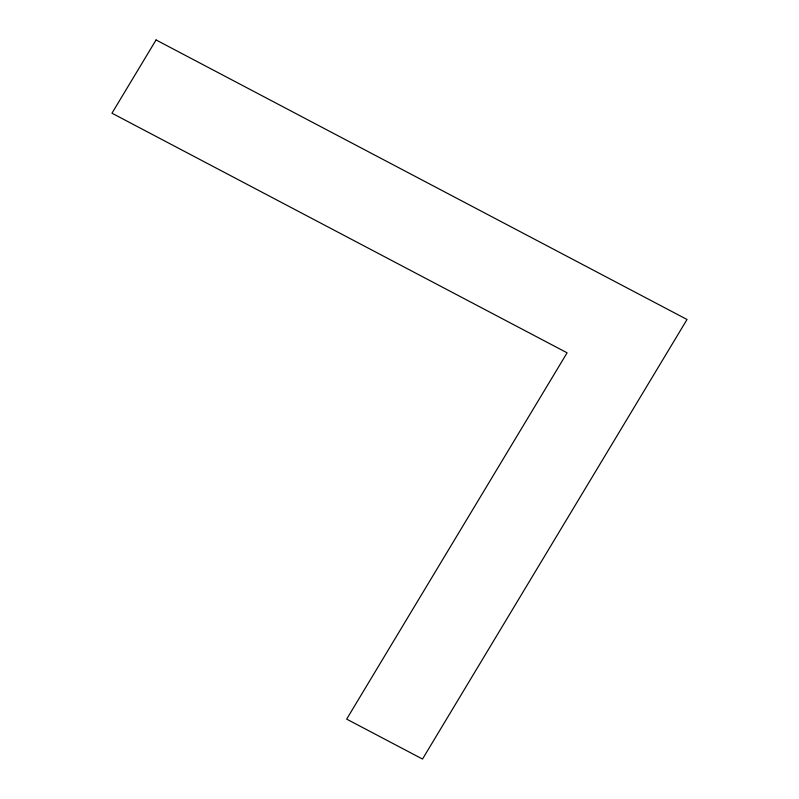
<?xml version="1.0" encoding="UTF-8"?>
<svg xmlns="http://www.w3.org/2000/svg" width="799" height="799" viewBox="0 0 799 799"><rect width="100%" height="100%" fill="white"/><g stroke="black" fill="none" stroke-linecap="round" stroke-linejoin="round"><path stroke-width="1.2" d="M156.055 39.95L111.97 113.208L567.09 352.818L346.656 719.12L422.511 759.05L687.03 319.49L156.055 39.95"/></g></svg>
